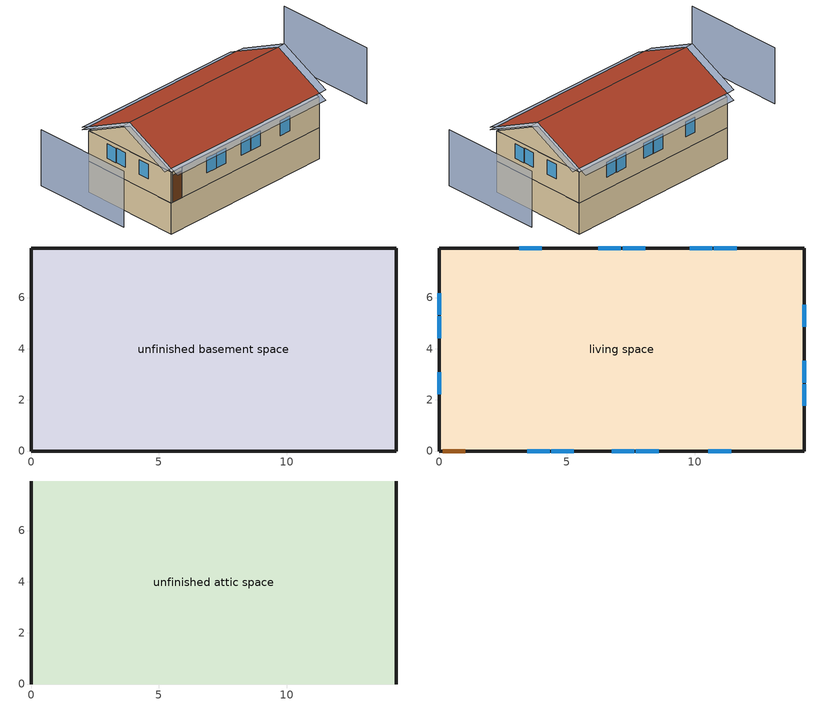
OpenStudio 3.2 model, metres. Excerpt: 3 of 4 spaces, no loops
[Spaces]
unfinished basement space
 floor foundation (FloorFndGrndUnfinB): 0,0 0,7.94 14.28,7.94 14.28,0 z-2.44
 wall foundation (WallFndGrndUnfinB): 0,7.94 0,0 14.28,0 14.28,7.94 0,7.94 z-2.44:0
living space
 floor to unfinished basement space (FloorUnfinBInsFin Reversed): 0,0 0,7.94 14.28,7.94 14.28,0 z0
 wall outside (WallExtInsFin): 0,7.94 0,0 0.13,0 1.05,0 14.28,0 14.28,7.94 0,7.94 z0:2.44
 window (WindowConstruction): 3.44,0 4.33,0 / 4.39,0 5.27,0 / 6.75,0 7.64,0 / 7.7,0 8.58,0 / 10.53,0 11.42,0 / 11.63,7.94 10.74,7.94 / 10.68,7.94 9.8,7.94 / 8.06,7.94 7.17,7.94 / 7.11,7.94 6.23,7.94 / 4.01,7.94 3.13,7.94 z0.95:2.13; 0,6.17 0,5.32 / 0,5.26 0,4.41 / 0,3.07 0,2.22 / 14.28,1.76 14.28,2.61 / 14.28,2.68 14.28,3.53 / 14.28,4.86 14.28,5.72 z1:2.13
 door (Door): 0.15,0 1.02,0 z0:2.13
unfinished attic space
 floor to living space (FloorFinInsUnfinAttic): 0,7.94 14.28,7.94 14.28,0 0,0 z2.44
 wall outside (WallExtUninsUnfin): 0,3.97,4.42 0,7.94,2.44 0,0,2.44; 14.28,3.97,4.42 14.28,0,2.44 14.28,7.94,2.44
 roof outside (RoofUnfinInsExt): 14.28,3.97,4.73 0,3.97,4.73 0,0,2.74 14.28,0,2.74; 0,3.97,4.73 14.28,3.97,4.73 14.28,7.94,2.74 0,7.94,2.74
shading: -4.57,7.94 -4.57,0 / 18.86,0 18.86,7.94 z0:4.42; 6.75,0 7.64,0 / 7.7,0 8.58,0 / 7.11,7.94 6.23,7.94 / 4.39,0 5.27,0 / 4.01,7.94 3.13,7.94 / 11.63,7.94 10.74,7.94 / 10.68,7.94 9.8,7.94 / 8.06,7.94 7.17,7.94 / 3.44,0 4.33,0 / 10.53,0 11.42,0 z0.95:2.13; 14.28,4.86 14.28,5.72 / 14.28,2.68 14.28,3.53 / 0,6.17 0,5.32 / 0,5.26 0,4.41 / 0,3.07 0,2.22 / 14.28,1.76 14.28,2.61 z1:2.13; -0.61,7.94,2.74 -0.61,3.97,4.73 0,3.97,4.73 0,7.94,2.74; 14.89,3.97,4.73 14.89,7.94,2.74 14.28,7.94,2.74 14.28,3.97,4.73; 14.28,8.54,2.44 0,8.54,2.44 0,7.94,2.74 14.28,7.94,2.74; 14.89,0,2.74 14.89,3.97,4.73 14.28,3.97,4.73 14.28,0,2.74; -0.61,3.97,4.73 -0.61,0,2.74 0,0,2.74 0,3.97,4.73; 0,-0.61,2.44 14.28,-0.61,2.44 14.28,0,2.74 0,0,2.74
[Building]
Building 1: North Axis {deg}=270; Standards Number of Stories=1; Standards Number of Above Ground Stories=1; Standards Building Type=singlefamilydetached; Standards Number of Living Units=1
[Site]
Burlington International Ap_VT_USA: Latitude {deg}=44.47; Longitude {deg}=-73.15; Time Zone {hr}=-5; Elevation {m}=101; Terrain=Suburbs
[ClimateZones]
Climate Zone Institution Name 1=Building America; Climate Zone Document Year 1=0; Climate Zone Value 1=Cold
[Site:WaterMainsTemperature]
Calculation Method=Correlation; Annual Average Outdoor Air Temperature {C}=7.86614; Maximum Difference In Monthly Average Outdoor Air Temperatures {deltaC}=28.2745
[Site:GroundTemperature:Deep]
7.86614, 7.86614, 7.86614, 7.86614, 7.86614, 7.86614, 7.86614, 7.86614, 7.86614, 7.86614, 7.86614, 7.86614
[Material] Roughness=Rough
Name | Thickness {m} | Conductivity {W/m-K} | Density {kg/m3} | Specific Heat {J/kg-K} | Thermal Absorptance | Solar Absorptance | Visible Absorptance
Drywall 0.5 in. | 0.0127 | 0.160291 | 801 | 837.4 | 0.9 | 0.5 | 0.1
FloorUATrussandIns | 0.0889 | 0.0748256 | 50.7834 | 1165.1 | 0.9 | 0.5 | 0.9
Asphalt Shingles, Medium | 0.009525 | 0.162714 | 1121.4 | 1465.45 | 0.91 | 0.85 | 0.85
RoofSheathing | 0.01905 | 0.115458 | 512.64 | 1214.23 | 0.82 | 0.3 | 0.3
RoofUARoofIns | 0.18415 | 8.02397 | 37.0049 | 1207.88 | 0.91 | 0.85 | 0.91
Wood, Medium/Dark | 0.0254 | 0.102417 | 544.68 | 1172.36 | 0.92 | 0.75 | 0.75
WallSheathing | 0.0127 | 0.115458 | 512.64 | 1214.23 | 0.82 | 0.3 | 0.3
WallStudAndCavity | 0.0889 | 0.0741626 | 162.403 | 1178.92 | 0.92 | 0.75 | 0.92
WallStudAndCavity 1 | 0.0889 | 0.384544 | 83.0341 | 1211.67 | 0.92 | 0.75 | 0.92
WallStudAndCavity 2 | 0.0889 | 0.397942 | 83.0341 | 1211.67 | 0.82 | 0.3 | 0.3
res furniture material unfinished basement space | 0.1524 | 0.115458 | 640.8 | 1214.23 | 0.9 | 0.6 | 0.1
Concrete 8.0 in. | 0.2032 | 1.803125 | 2242.8 | 837.4 | 0.9
Concrete 4.0 in. | 0.1016 | 1.803125 | 2242.8 | 837.4 | 0.9
FloorIns | 0.23495 | 2.59817 | 67.691 | 1210.98 | 0.82 | 0.3 | 0.3
Wood Floor | 0.015875 | 0.115458 | 544.68 | 1214.23
Floor Covering | 0.0127 | 0.0433444 | 54.468 | 1339.84 | 0.9 | 0.9
DoorMaterial | 0.04445 | 0.0612267 | 512.64 | 1214.23 | 0.82 | 0.3 | 0.3
[Construction]
FloorFinInsUnfinAttic: Drywall 0.5 in., FloorUATrussandIns
RoofUnfinInsExt: Asphalt Shingles, Medium, RoofSheathing, RoofUARoofIns
WallExtInsFin: Wood, Medium/Dark, WallSheathing, WallStudAndCavity, Drywall 0.5 in.
WallExtUninsUnfin: Wood, Medium/Dark, WallSheathing, WallStudAndCavity 1
WallIntFinUninsFin: WallStudAndCavity 2, Drywall 0.5 in.
res furniture construction unfinished basement space; res furniture construction living space: res furniture material unfinished basement space
WallFndGrndUnfinB: Concrete 8.0 in., Drywall 0.5 in.
FloorFndGrndUnfinB: Concrete 4.0 in.
FloorUnfinBInsFin Reversed: Floor Covering, Wood Floor, RoofSheathing, FloorIns
WindowConstruction: WindowMaterial
Door: DoorMaterial
[WindowMaterial:SimpleGlazingSystem]
WindowMaterial: U-Factor {W/m2-K}=2.78222; Solar Heat Gain Coefficient=0.56
[ThermalZone] Use Ideal Air Loads=No
living zone: Thermostat=living zone temperature setpoint
unfinished attic zone; unfinished basement zone: 
res ds res fur gas asys ret air zone: Volume {m3}=0.25
[Sizing:Zone] Zone Cooling Design Supply Air Temperature Input Method=SupplyAirTemperature; Zone Cooling Design Supply Air Temperature {C}=14; Zone Cooling Design Supply Air Temperature Difference {deltaC}=11.11; Zone Heating Design Supply Air Temperature Input Method=SupplyAirTemperature; Zone Heating Design Supply Air Temperature {C}=40; Zone Heating Design Supply Air Temperature Difference {deltaC}=11.11; Zone Cooling Design Supply Air Humidity Ratio {kg-H2O/kg-air}=0.0085; Zone Heating Design Supply Air Humidity Ratio {kg-H2O/kg-air}=0.008; Cooling Design Air Flow Method=DesignDay; Heating Design Air Flow Method=DesignDay; Account for Dedicated Outdoor Air System=No; Dedicated Outdoor Air System Control Strategy=NeutralSupplyAir; Dedicated Outdoor Air Low Setpoint Temperature for Design {C}=autosize; Dedicated Outdoor Air High Setpoint Temperature for Design {C}=autosize
unfinished attic zone; res ds res fur gas asys ret air zone
[Space]
Name | Space Type | Thermal Zone | Building Unit
living space | Space Type 1 | living zone | unit 1
unfinished attic space | Space Type 2 | unfinished attic zone
unfinished basement space | Space Type 3 | unfinished basement zone
res ds res fur gas asys ret air space |  | res ds res fur gas asys ret air zone
[SpaceType]
Name | Standards Space Type
Space Type 1 | living
Space Type 2 | unfinished attic
Space Type 3 | unfinished basement
[BuildingUnit]
unit 1: Building Unit Type=Residential
[External:File]
schedules.csv: File=schedules.csv
[People:Definition]
res occupants|living space: Number of People Calculation Method=People; Number of People {people}=1; Fraction Radiant=0.319734; Sensible Heat Fraction=0.573; Carbon Dioxide Generation Rate {m3/s-W}=0; Enable ASHRAE 55 Comfort Warnings=No; Mean Radiant Temperature Calculation Type=ZoneAveraged
[People]
res occupants|living space: People Definition=res occupants|living space; Space or SpaceType=living space; Number of People Schedule=occupants; Activity Level Schedule=res occupants activity schedule; Multiplier=1
[InternalMass:Definition] Design Level Calculation Method=SurfaceArea
Name | Construction | Surface Area {m2}
living space Partition | WallIntFinUninsFin | 113.342
res furniture mass unfinished basement space | res furniture construction unfinished basement space | 45.3367
res furniture mass living space | res furniture construction living space | 45.3367
[InternalMass] Multiplier=1
Name | Internal Mass Definition | Space or SpaceType
living space Partition | living space Partition | living space
res furniture mass unfinished basement space | res furniture mass unfinished basement space | unfinished basement space
res furniture mass living space | res furniture mass living space | living space
[Foundation:Kiva]
Foundation Kiva 1: Wall Height Above Grade {m}=0.2032; Wall Depth Below Slab {m}=0.2032
[Foundation:Kiva:Settings]
Soil Conductivity {W/m-K}=1.731; Soil Density {kg/m3}=1842.3; Soil Specific Heat {J/kg-K}=418.7; Ground Solar Absorptivity=0.9; Ground Thermal Absorptivity=0.9; Ground Surface Roughness {m}=0.03; Far-Field Width {m}=40; Deep-Ground Boundary Condition=ZeroFlux; Deep-Ground Depth {m}=40; Minimum Cell Dimension {m}=0.02; Maximum Cell Growth Coefficient=1.5; Simulation Timestep=Hourly
[SurfaceProperty:ExposedFoundationPerimeter]
Surface 12: Exposed Perimeter Calculation Method=TotalExposedPerimeter; Total Exposed Perimeter {m}=44.4372
[WaterUse:Equipment:Definition]
Name | Peak Flow Rate {m3/s} | Target Temperature Schedule
res shower | 4.57269e-05 | fixtures temperature schedule
res sink | 3.04859e-05 | fixtures temperature schedule
res bath | 0.000139248 | fixtures temperature schedule
res shower dist; res sink dist; res bath dist | 0 | fixtures temperature schedule
res cw | 3.90155e-05 | res cw temperature schedule
res dw | 7.71423e-06 | res dw temperature schedule
[WaterUse:Equipment] Space=living space
Name | Water Use Equipment Definition | Flow Rate Fraction Schedule
res shower | res shower | showers
res sink | res sink | sinks
res bath | res bath | baths
res shower dist | res shower dist | showers
res sink dist | res sink dist | sinks
res bath dist | res bath dist | baths
res cw | res cw | clothes_washer
res dw | res dw | dishwasher
[OtherEquipment:Definition] Design Level Calculation Method=EquipmentLevel
Name | Design Level {W} | Fraction Latent | Fraction Radiant | Fraction Lost
res shower | 1314.6 | 0.486891 | 0 | 0
res sink | 305.923 | 0.311263 | 0 | 0
res bath | 2051.78 | 0 | 0 | 0
res hot water distribution | 3608.73 | 0 | 0 | 0
res range gas | 3008.57 | 0.2 | 0.18 | 0.5
res ds res fur gas asys SupSLkToLvEq; res ds res fur gas asys SupLatLkToLvEq; res ds res fur gas asys SupDCnToLvEq; res ds res fur gas asys SupDCnToAhEq; res ds res fur gas asys RetDCnToPlEq; res ds res fur gas asys RetDCnToAhEquip; res ds res fur gas asys SupSLkToAhEq; res ds res fur gas asys SupLatLkToAhEq; res ds res fur gas asys RetSLkEq; res ds res fur gas asys RetLatLkEq | 0
[OtherEquipment]
Name | Other Equipment Definition | Space or SpaceType | Schedule | Fuel Type
res shower | res shower | living space | showers
res sink | res sink | living space | sinks
res bath | res bath | living space | baths
res hot water distribution | res hot water distribution | living space | showers
res range gas | res range gas | living space | cooking_range | NaturalGas
res ds res fur gas asys SupSLkToLvEq | res ds res fur gas asys SupSLkToLvEq | living space | Always On Discrete | None
res ds res fur gas asys SupLatLkToLvEq | res ds res fur gas asys SupLatLkToLvEq | living space | Always On Discrete | None
res ds res fur gas asys SupDCnToLvEq | res ds res fur gas asys SupDCnToLvEq | living space | Always On Discrete | None
res ds res fur gas asys SupDCnToAhEq | res ds res fur gas asys SupDCnToAhEq | unfinished basement space | Always On Discrete | None
res ds res fur gas asys RetDCnToPlEq | res ds res fur gas asys RetDCnToPlEq | res ds res fur gas asys ret air space | Always On Discrete | None
res ds res fur gas asys RetDCnToAhEquip | res ds res fur gas asys RetDCnToAhEquip | unfinished basement space | Always On Discrete | None
res ds res fur gas asys SupSLkToAhEq | res ds res fur gas asys SupSLkToAhEq | unfinished basement space | Always On Discrete | None
res ds res fur gas asys SupLatLkToAhEq | res ds res fur gas asys SupLatLkToAhEq | unfinished basement space | Always On Discrete | None
res ds res fur gas asys RetSLkEq | res ds res fur gas asys RetSLkEq | res ds res fur gas asys ret air space | Always On Discrete | None
res ds res fur gas asys RetLatLkEq | res ds res fur gas asys RetLatLkEq | res ds res fur gas asys ret air space | Always On Discrete | None
[EnergyManagementSystem:Sensor]
Name | Output Variable or Output Meter Index Key | Output Variable or Output Meter
res_shower_vol | res shower | Water Use Equipment Hot Water Volume
res_shower_mixsp | fixtures temperature schedule | Schedule Value
res_nv_pb_s |  | Site Outdoor Air Barometric Pressure
res_af_vw_s |  | Site Wind Speed
res_nv_wt_s |  | Site Outdoor Air Humidity Ratio
res_nv_1_nva_s | res nv_1 avail schedule | Schedule Value
res_nv_1_sp_s | res nv_1 temp schedule | Schedule Value
res_ds_res_fur_gas_asys_ah_mfr_s | Node 18 | System Node Mass Flow Rate
res_ds_res_fur_gas_asys_ah_vfr_s | Node 18 | System Node Current Density Volume Flow Rate
res_ds_res_fur_gas_asys_ah_tt_s | Node 18 | System Node Temperature
res_ds_res_fur_gas_asys_ra_t_s | Node 21 | System Node Temperature
res_ds_res_fur_gas_asys_ah_wt_s | Node 18 | System Node Humidity Ratio
res_ds_res_fur_gas_asys_ra_w_s | Node 21 | System Node Humidity Ratio
res_infil_1_range_sch_s | res mv_1 range exhaust schedule | Schedule Value
res_infil_1_bath_sch_s | res mv_1 bath exhaust schedule | Schedule Value
res_infil_1_dryer_sch_s | clothes_dryer_exhaust | Schedule Value
res_infil_1_wh_sch_s | Always On Discrete | Schedule Value
[EnergyManagementSystem:Program]
res_shower_sag: If res_shower_vol > 0; Set ShowerTime=SystemTimeStep; Else; Set ShowerTime=0; EndIf; If (res_shower_vol > 0) && (res_shower_mixsp > res_shower_tout); Set ShowerSag=SystemTimeStep; Set ShowerE=res_shower_vol*4141170*(res_shower_mixsp-res_shower_tout); Else; Set ShowerSag=0; Set ShowerE=0; EndIf
res_nv_1_program: Set Tdiff = res_af_1_tin_s-res_af_1_tt_s; Set dT = (@Abs Tdiff); Set pt = (@RhFnTdbWPb res_af_1_tt_s res_nv_wt_s res_nv_pb_s); Set NVA = 6436.32608632666; Set Cs = 8.963020389461627e-05; Set Cw = 6.158219665777789e-05; Set MNV = 1.5354023485440007; Set MHR = 0.0115; Set MRH = 0.7; Set temp1 = (res_nv_1_nva_s*NVA); Set SGNV = temp1*((((Cs*dT)+(Cw*(res_af_vw_s^2)))^0.5)/1000); If (res_nv_wt_s<MHR) && (pt<MRH) && (res_af_1_tin_s>res_nv_1_sp_s); Set temp2 = (res_af_1_tin_s-res_nv_1_sp_s); Set NVadj1 = temp2/(res_af_1_tin_s-res_af_1_tt_s); Set NVadj2 = (@Min NVadj1 1); Set NVadj3 = (@Max NVadj2 0); Set NVadj = SGNV*NVadj3; Set res_nv_1_flow_act = (@Min NVadj MNV); Else; Set res_nv_1_flow_act = 0; EndIf
res_ds_res_fur_gas_asys_program: Set res_ds_res_fur_gas_asys_AhMfr = res_ds_res_fur_gas_asys_ah_mfr_s; Set res_ds_res_fur_gas_asys_FanRtf = res_ds_res_fur_gas_asys_fan_rtf_s; Set res_ds_res_fur_gas_asys_AhVfr = res_ds_res_fur_gas_asys_ah_vfr_s; Set res_ds_res_fur_gas_asys_AhTt = res_ds_res_fur_gas_asys_ah_tt_s; Set res_ds_res_fur_gas_asys_AhWt = res_ds_res_fur_gas_asys_ah_wt_s; Set res_ds_res_fur_gas_asys_RaT = res_ds_res_fur_gas_asys_ra_t_s; Set res_ds_res_fur_gas_asys_RaW = res_ds_res_fur_gas_asys_ra_w_s; Set res_ds_res_fur_gas_asys_AhT = res_ds_res_fur_gas_asys_ah_t_s; Set res_ds_res_fur_gas_asys_AhW = res_ds_res_fur_gas_asys_ah_w_s; Run res_ds_res_fur_gas_asys_lk_subrout; Set res_ds_res_fur_gas_asys_SupSLkToLvEq_act = res_ds_res_fur_gas_asys_SupSLkToLv; Set res_ds_res_fur_gas_asys_SupLatLkToLvEq_act = res_ds_res_fur_gas_asys_SupLatLkToLv; Set res_ds_res_fur_gas_asys_SupDCnToLvEq_act = res_ds_res_fur_gas_asys_SupDCnToLv; Set res_ds_res_fur_gas_asys_SupDCnToAhEq_act = res_ds_res_fur_gas_asys_SupDCnToAh; Set res_ds_res_fur_gas_asys_SupSLkToAhEq_act = res_ds_res_fur_gas_asys_SupSLkToAh; Set res_ds_res_fur_gas_asys_SupLatLkToAhEq_act = res_ds_res_fur_gas_asys_SupLatLkToAh; Set res_ds_res_fur_gas_asys_RetSLkEq_act = res_ds_res_fur_gas_asys_RetSLk; Set res_ds_res_fur_gas_asys_RetLatLkEq_act = res_ds_res_fur_gas_asys_RetLatLk; Set res_ds_res_fur_gas_asys_RetDCnToPlEq_act = res_ds_res_fur_gas_asys_RetDCnToPl; Set res_ds_res_fur_gas_asys_RetDCnToAhEquip_act = res_ds_res_fur_gas_asys_RetDCnToAh; Set res_ds_res_fur_gas_asys_AhToLivMix_act = res_ds_res_fur_gas_asys_AhToLiv; Set res_ds_res_fur_gas_asys_LivToAhMix_act = res_ds_res_fur_gas_asys_LivToAh
res_infil_1_program: Set p_m = 0.14; Set p_s = 0.22; Set s_m = 270; Set s_s = 370; Set z_m = 9.99744; Set z_s = 2.4384; Set f_t = (((s_m/z_m)^p_m)*((z_s/s_s)^p_s)); Set Tdiff = res_af_1_tin_s-res_af_1_tt_s; Set dT = @Abs Tdiff; Set c = 0.0238; Set Cs = 0.0755; Set Cw = 0.1505; Set n = 0.65; Set sft = (f_t*0.7000000000000001); Set temp1 = ((c*Cw)*((sft*res_af_vw_s)^(2*n)))^2; Set Qn = (((c*Cs*(dT^n))^2)+temp1)^0.5; Set Tdiff = res_af_1_tin_s-res_af_1_tt_s; Set QWHV = res_infil_1_wh_sch_s*0.0; Set Qrange = res_infil_1_range_sch_s*0.0472; Set Qdryer = res_infil_1_dryer_sch_s*0.0472; Set Qbath = res_infil_1_bath_sch_s*0.0472; Set QductsOut = 0; Set QductsIn = 0; Set QductsOut = QductsOut+res_ds_res_fur_gas_asys_lk_ret_fan_equiv; Set QductsIn = QductsIn+res_ds_res_fur_gas_asys_lk_sup_fan_equiv; Set Qout = Qrange+Qbath+Qdryer+QductsOut; Set Qin = QWHV+QductsIn; Set faneff_wh = 1; Set res_infil_1_house_fan_act = (QWHV*300)/faneff_wh*0; Set faneff_sp = 0.4719474432000001; Set res_infil_1_range_fan_act = (Qrange*300)/faneff_sp; Set res_infil_1_bath_fan_act = (Qbath*300)/faneff_sp; Set Qfan = (@Max Qout Qin); If Qfan > 0; Set Qavg = ((Qout + Qin) / 2.0); If ((@Abs (Qout - Qavg)) / Qavg) <= 0.1; Set phi = 1; Else; Set phi = (Qn / (Qn + Qfan)); EndIf; Set Qinf_adj = phi * Qn; Else; Set Qinf_adj = Qn; EndIf; Set res_infil_1_flow_act = Qfan + Qinf_adj
[EnergyManagementSystem:ProgramCallingManager]
res shower sag: EndOfSystemTimestepAfterHVACReporting; res_shower_sag
res af_1 program calling manager: BeginTimestepBeforePredictor; res_infil_1_program; res_nv_1_program
res ds res fur gas asys program calling manager: EndOfSystemTimestepAfterHVACReporting; res_ds_res_fur_gas_asys_program
[EnergyManagementSystem:OutputVariable] Type of Data in Variable=Summed; Update Frequency=SystemTimestep; EMS Program or Subroutine=res_shower_sag
Name | EMS Variable | Units
Unmet Shower Energy|unit 1 | ShowerE | J
Unmet Shower Time|unit 1 | ShowerSag | hr
Shower Draw Time|unit 1 | ShowerTime | hr
[ThermostatSetpoint:DualSetpoint]
living zone temperature setpoint: Heating Setpoint Temperature Schedule=res heating setpoint; Cooling Setpoint Temperature Schedule=res cooling setpoint
[ElectricEquipment:Definition] Design Level Calculation Method=EquipmentLevel
Name | Design Level {W} | Fraction Latent | Fraction Radiant | Fraction Lost
res ceil fan | 13.104 | 0 | 0.558 | 0
res refrig | 65.0889 | 0 | 0 | 0
res cw | 337.007 | 0 | 0.48 | 0.2
res cd electric | 12266.8 | 0.05 | 0.09 | 0.8
res dw | 1783.6 | 0.15 | 0.36 | 0.25
res range electric | 289.872 | 0.3 | 0.24 | 0.3
res misc plug loads|living space | 380.301 | 0.021 | 0.558 | 0.049
res infil_1 house fan; res infil_1 range fan; res infil_1 bath fan | 0 | 0 | 0 | 1
[ElectricEquipment] Space or SpaceType=living space
Name | Electric Equipment Definition | Schedule
res ceil fan | res ceil fan | ceiling_fan
res refrig | res refrig | res refrig schedule
res cw | res cw | clothes_washer_power
res cd electric | res cd electric | clothes_dryer
res dw | res dw | dishwasher_power
res range electric | res range electric | cooking_range
res misc plug loads|living space | res misc plug loads|living space | plug_loads
res infil_1 house fan | res infil_1 house fan | Always On Discrete
res infil_1 range fan | res infil_1 range fan | Always On Discrete
res infil_1 bath fan | res infil_1 bath fan | Always On Discrete
[Lights:Definition]
res lighting interior living space: Design Level Calculation Method=LightingLevel; Lighting Level {W}=831.096; Fraction Radiant=0.6; Fraction Visible=0.2; Return Air Fraction=0
[Lights]
res lighting interior living space: Lights Definition=res lighting interior living space; Space or SpaceType=living space; Schedule=lighting_interior; Fraction Replaceable=1
[Exterior:Lights:Definition]
res lighting exterior: Design Level {W}=39.3671
[Exterior:Lights]
res lighting exterior: Exterior Lights Definition=res lighting exterior; Schedule=lighting_exterior
[GasEquipment:Definition]
res gas grill: Design Level Calculation Method=EquipmentLevel; Design Level {W}=287.016; Fraction Latent=0; Fraction Radiant=0; Fraction Lost=1
[GasEquipment]
res gas grill: Gas Equipment Definition=res gas grill; Space or SpaceType=living space; Schedule=fuel_loads_grill
[SpaceInfiltration:DesignFlowRate] Schedule=Always On Discrete
Name | Space or SpaceType | Design Flow Rate Calculation Method | Air Changes per Hour {1/hr} | Constant Term Coefficient | Temperature Term Coefficient | Velocity Term Coefficient | Velocity Squared Term Coefficient | Design Flow Rate {m3/s}
res infil|unfinished basement space | unfinished basement space | AirChanges/Hour | 0.1 | 1 | 0 | 0 | 0
res nv_1 flow; res infil_1 flow | living space | Flow/Space |  |  |  |  |  | 0
[SpaceInfiltration:EffectiveLeakageArea]
res infil|unfinished attic space: Space or SpaceType=unfinished attic space; Schedule=Always On Discrete; Effective Air Leakage Area {cm2}=3774.28; Stack Coefficient=0.000159047; Wind Coefficient=3.40269e-05
[EnergyManagementSystem:Actuator]
Name | Actuated Component | Actuated Component Type | Actuated Component Control Type
res_nv_1_flow_act | res nv_1 flow | Zone Infiltration | Air Exchange Flow Rate
res_ds_res_fur_gas_asys_SupSLkToLvEq_act | res ds res fur gas asys SupSLkToLvEq | OtherEquipment | Power Level
res_ds_res_fur_gas_asys_SupLatLkToLvEq_act | res ds res fur gas asys SupLatLkToLvEq | OtherEquipment | Power Level
res_ds_res_fur_gas_asys_SupDCnToLvEq_act | res ds res fur gas asys SupDCnToLvEq | OtherEquipment | Power Level
res_ds_res_fur_gas_asys_SupDCnToAhEq_act | res ds res fur gas asys SupDCnToAhEq | OtherEquipment | Power Level
res_ds_res_fur_gas_asys_RetDCnToPlEq_act | res ds res fur gas asys RetDCnToPlEq | OtherEquipment | Power Level
res_ds_res_fur_gas_asys_RetDCnToAhEquip_act | res ds res fur gas asys RetDCnToAhEquip | OtherEquipment | Power Level
res_ds_res_fur_gas_asys_SupSLkToAhEq_act | res ds res fur gas asys SupSLkToAhEq | OtherEquipment | Power Level
res_ds_res_fur_gas_asys_SupLatLkToAhEq_act | res ds res fur gas asys SupLatLkToAhEq | OtherEquipment | Power Level
res_ds_res_fur_gas_asys_RetSLkEq_act | res ds res fur gas asys RetSLkEq | OtherEquipment | Power Level
res_ds_res_fur_gas_asys_RetLatLkEq_act | res ds res fur gas asys RetLatLkEq | OtherEquipment | Power Level
res_ds_res_fur_gas_asys_AhToLivMix_act | res ds res fur gas asys AhToLivMix | ZoneMixing | Air Exchange Flow Rate
res_ds_res_fur_gas_asys_LivToAhMix_act | res ds res fur gas asys LivToAhMix | ZoneMixing | Air Exchange Flow Rate
res_infil_1_house_fan_act | res infil_1 house fan | ElectricEquipment | Electricity Rate
res_infil_1_range_fan_act | res infil_1 range fan | ElectricEquipment | Electricity Rate
res_infil_1_bath_fan_act | res infil_1 bath fan | ElectricEquipment | Electricity Rate
res_infil_1_flow_act | res infil_1 flow | Zone Infiltration | Air Exchange Flow Rate
[AirLoopHVAC:ReturnPlenum]
res fur gas asys return plenum: ThermalZone=res ds res fur gas asys ret air zone
[ZoneMixing] Schedule=Always On Continuous; Design Flow Rate Calculation Method=Flow/Zone; Design Flow Rate {m3/s}=0
Name | Zone | Source Zone
res ds res fur gas asys AhToLivMix | living zone | unfinished basement zone
res ds res fur gas asys LivToAhMix | unfinished basement zone | living zone
[EnergyManagementSystem:Subroutine]
res_ds_res_fur_gas_asys_lk_subrout: Set f_sup = 0.13326673326673327; Set f_ret = 0.06673326673326675; Set f_OA = 0.0; Set oafrate = f_OA * res_ds_res_fur_gas_asys_AhVfr; Set suplkfrate = f_sup * res_ds_res_fur_gas_asys_AhVfr; Set retlkfrate = f_ret * res_ds_res_fur_gas_asys_AhVfr; Set res_ds_res_fur_gas_asys_AhToLiv = (@Abs (suplkfrate-retlkfrate-oafrate)); Set res_ds_res_fur_gas_asys_LivToAh = 0; Set res_ds_res_fur_gas_asys_lk_sup_fan_equiv = 0; Set res_ds_res_fur_gas_asys_lk_ret_fan_equiv = oafrate; If res_ds_res_fur_gas_asys_AhMfr>0; Set h_SA=(@HFnTdbW res_ds_res_fur_gas_asys_AhTt res_ds_res_fur_gas_asys_AhWt); Set h_AHZ=(@HFnTdbW res_ds_res_fur_gas_asys_AhT res_ds_res_fur_gas_asys_AhW); Set h_RA=(@HFnTdbW res_ds_res_fur_gas_asys_RaT res_ds_res_fur_gas_asys_RaW); Set h_fg=(@HfgAirFnWTdb res_ds_res_fur_gas_asys_AhWt res_ds_res_fur_gas_asys_AhTt); Set SALkQtot=f_sup*res_ds_res_fur_gas_asys_AhMfr*(h_RA-h_SA); Set temp1=h_fg*(res_ds_res_fur_gas_asys_RaW-res_ds_res_fur_gas_asys_AhWt); Set res_ds_res_fur_gas_asys_SupLatLkToLv = f_sup*res_ds_res_fur_gas_asys_AhMfr*temp1; Set res_ds_res_fur_gas_asys_SupSLkToLv = SALkQtot-res_ds_res_fur_gas_asys_SupLatLkToLv; Set eTm=(res_ds_res_fur_gas_asys_FanRtf/(res_ds_res_fur_gas_asys_AhMfr*1006.0))*102.211; Set eTm=0-eTm; Set temp4=res_ds_res_fur_gas_asys_AhT; Set tsup=temp4+((res_ds_res_fur_gas_asys_AhTt-res_ds_res_fur_gas_asys_AhT)*(@Exp eTm)); Set temp5=tsup-res_ds_res_fur_gas_asys_AhTt; Set res_ds_res_fur_gas_asys_SupDCnToLv = res_ds_res_fur_gas_asys_AhMfr*1006.0*temp5; Set res_ds_res_fur_gas_asys_SupDCnToAh = 0-res_ds_res_fur_gas_asys_SupDCnToLv; Set eTm=(res_ds_res_fur_gas_asys_FanRtf/(res_ds_res_fur_gas_asys_AhMfr*1006.0))*18.928; Set eTm=0-eTm; Set temp6=res_ds_res_fur_gas_asys_AhT; Set tret=temp6+((res_ds_res_fur_gas_asys_RaT-res_ds_res_fur_gas_asys_AhT)*(@Exp eTm)); Set temp7=tret-res_ds_res_fur_gas_asys_RaT; Set res_ds_res_fur_gas_asys_RetDCnToPl=res_ds_res_fur_gas_asys_AhMfr*1006.0*temp7; Set res_ds_res_fur_gas_asys_RetDCnToAh=0-res_ds_res_fur_gas_asys_RetDCnToPl; Set res_ds_res_fur_gas_asys_RetLatLk=0; Set temp2=(res_ds_res_fur_gas_asys_AhT-res_ds_res_fur_gas_asys_RaT); Set res_ds_res_fur_gas_asys_RetSLk=f_ret*res_ds_res_fur_gas_asys_AhMfr*1006.0*temp2; Set QtLkToAHZn=f_sup*res_ds_res_fur_gas_asys_AhMfr*(h_SA-h_AHZ); Set temp3=(res_ds_res_fur_gas_asys_AhWt-res_ds_res_fur_gas_asys_AhW); Set res_ds_res_fur_gas_asys_SupLatLkToAh=f_sup*res_ds_res_fur_gas_asys_AhMfr*h_fg; Set res_ds_res_fur_gas_asys_SupLatLkToAh=res_ds_res_fur_gas_asys_SupLatLkToAh*temp3; Set res_ds_res_fur_gas_asys_SupSLkToAh=QtLkToAHZn-res_ds_res_fur_gas_asys_SupLatLkToAh; Else; Set res_ds_res_fur_gas_asys_SupLatLkToLv=0; Set res_ds_res_fur_gas_asys_SupSLkToLv=0; Set res_ds_res_fur_gas_asys_SupDCnToLv=0; Set res_ds_res_fur_gas_asys_SupDCnToAh=0; Set res_ds_res_fur_gas_asys_RetDCnToPl=0; Set res_ds_res_fur_gas_asys_RetDCnToAh=0; Set res_ds_res_fur_gas_asys_RetLatLk=0; Set res_ds_res_fur_gas_asys_RetSLk=0; Set res_ds_res_fur_gas_asys_SupLatLkToAh=0; Set res_ds_res_fur_gas_asys_SupSLkToAh=0; EndIf
[Schedule:File] External File=schedules.csv; Rows to Skip at Top=1; Number of Hours of Data=8760; Minutes per Item=15
Name | Column Number
occupants | 1
showers | 14
sinks | 15
baths | 13
ceiling_fan | 16
clothes_washer | 9
clothes_washer_power | 10
clothes_dryer | 11
dishwasher | 7
dishwasher_power | 8
cooking_range | 6
lighting_interior | 2
lighting_exterior | 3
plug_loads | 17
fuel_loads_grill | 20
clothes_dryer_exhaust | 12
[Schedule:Constant]
Name | Value
res occupants activity schedule | 112.539
fixtures temperature schedule | 43.3333
Always On Discrete; Always On Continuous | 1
res cw temperature schedule; res dw temperature schedule | 52.666
[Schedule:Ruleset]
Name | Default Day Schedule | Summer Design Day Schedule | Winter Design Day Schedule
res heating setpoint | Schedule Day 6 | res heating setpoint summer design | res heating setpoint winter design
res cooling setpoint | Schedule Day 7 | res cooling setpoint summer design | res cooling setpoint winter design
res refrig schedule | Schedule Day 8 | res refrig schedule summer design | res refrig schedule winter design
res nv_1 temp schedule | Schedule Day 13
res nv_1 avail schedule | Schedule Day 14
res mv_1 range exhaust schedule | Schedule Day 17 | res mv_1 range exhaust schedule summer design | res mv_1 range exhaust schedule winter design
res mv_1 bath exhaust schedule | Schedule Day 18 | res mv_1 bath exhaust schedule summer design | res mv_1 bath exhaust schedule winter design
[Schedule:Day]
Schedule Day 6; Schedule Day 7; Schedule Day 8; res refrig schedule winter design; Schedule Day 13; Schedule Day 14; Schedule Day 17; res mv_1 range exhaust schedule winter design; Schedule Day 18; res mv_1 bath exhaust schedule winter design: 24, 0, 0
res heating setpoint weekday1; res heating setpoint weekday2; res heating setpoint weekday3; res heating setpoint weekday4; res heating setpoint weekday5; res heating setpoint weekday6; res heating setpoint weekday7; res heating setpoint weekday8; res heating setpoint weekday9; res heating setpoint weekday10; res heating setpoint weekday11; res heating setpoint weekday12: 6, 0, 18.8889, 8, 0, 22.2222, 16, 0, 18.8889, 21, 0, 22.2222, 24, 0, 18.8889
res heating setpoint weekend1; res heating setpoint weekend2; res heating setpoint weekend3; res heating setpoint weekend4; res heating setpoint weekend5; res heating setpoint weekend6; res heating setpoint weekend7; res heating setpoint weekend8; res heating setpoint weekend9; res heating setpoint weekend10; res heating setpoint weekend11; res heating setpoint weekend12: 6, 0, 18.8889, 21, 0, 22.2222, 24, 0, 18.8889
res heating setpoint winter design; res cooling setpoint winter design: 24, 0, 21.1111
res heating setpoint summer design; res cooling setpoint summer design: 24, 0, 23.8889
res cooling setpoint allday1; res cooling setpoint allday2; res cooling setpoint allday3; res cooling setpoint allday4; res cooling setpoint allday5; res cooling setpoint allday9; res cooling setpoint allday10; res cooling setpoint allday11; res cooling setpoint allday12: 24, 0, 22.2222
res cooling setpoint allday6; res cooling setpoint allday7; res cooling setpoint allday8: 1, 0, 22.2222, 2, 0, 22.2222, 3, 0, 22.2222, 4, 0, 22.2222, 5, 0, 22.2222, 6, 0, 22.2222, 7, 0, 22.2222, 8, 0, 22.2222, 9, 0, 22.2222, 10, 0, 22.2222, 11, 0, 22.2222, 12, 0, 22.2222, 13, 0, 22.2222, 14, 0, 22.2222, 15, 0, 22.2222, 16, 0, 22.2222, 17, 0, 22.2222, 18, 0, 22.2222, 19, 0, 22.2222, 20, 0, 22.2222, 21, 0, 22.2222, 22, 0, 22.2222, 23, 0, 22.2222, 24, 0, 22.2222
res refrig schedule allday1; res refrig schedule allday12: 1, 0, 0.610949, 2, 0, 0.595675, 3, 0, 0.580401, 4, 0, 0.565128, 6, 0, 0.549854, 7, 0, 0.580401, 8, 0, 0.610949, 10, 0, 0.626223, 12, 0, 0.610949, 15, 0, 0.641496, 16, 0, 0.626223, 17, 0, 0.672044, 18, 0, 0.733139, 19, 0, 0.763686, 20, 0, 0.733139, 21, 0, 0.717865, 22, 0, 0.702591, 23, 0, 0.672044, 24, 0, 0.626223
res refrig schedule allday2: 1, 0, 0.609489, 2, 0, 0.594252, 3, 0, 0.579015, 4, 0, 0.563777, 6, 0, 0.54854, 7, 0, 0.579015, 8, 0, 0.609489, 10, 0, 0.624726, 12, 0, 0.609489, 15, 0, 0.639964, 16, 0, 0.624726, 17, 0, 0.670438, 18, 0, 0.731387, 19, 0, 0.761861, 20, 0, 0.731387, 21, 0, 0.71615, 22, 0, 0.700912, 23, 0, 0.670438, 24, 0, 0.624726
res refrig schedule allday3; res refrig schedule allday4; res refrig schedule allday5: 1, 0, 0.791241, 2, 0, 0.77146, 3, 0, 0.751679, 4, 0, 0.731898, 6, 0, 0.712117, 7, 0, 0.751679, 8, 0, 0.791241, 10, 0, 0.811022, 12, 0, 0.791241, 15, 0, 0.830803, 16, 0, 0.811022, 17, 0, 0.870365, 18, 0, 0.949489, 19, 0, 0.989051, 20, 0, 0.949489, 21, 0, 0.929708, 22, 0, 0.909927, 23, 0, 0.870365, 24, 0, 0.811022
res refrig schedule allday6; res refrig schedule allday7; res refrig schedule allday8; res refrig schedule allday9: 1, 0, 0.8, 2, 0, 0.78, 3, 0, 0.76, 4, 0, 0.74, 6, 0, 0.72, 7, 0, 0.76, 8, 0, 0.8, 10, 0, 0.82, 12, 0, 0.8, 15, 0, 0.84, 16, 0, 0.82, 17, 0, 0.88, 18, 0, 0.96, 19, 0, 1, 20, 0, 0.96, 21, 0, 0.94, 22, 0, 0.92, 23, 0, 0.88, 24, 0, 0.82
res refrig schedule allday10: 1, 0, 0.679562, 2, 0, 0.662573, 3, 0, 0.645584, 4, 0, 0.628595, 6, 0, 0.611606, 7, 0, 0.645584, 8, 0, 0.679562, 10, 0, 0.696551, 12, 0, 0.679562, 15, 0, 0.71354, 16, 0, 0.696551, 17, 0, 0.747518, 18, 0, 0.815474, 19, 0, 0.849453, 20, 0, 0.815474, 21, 0, 0.798485, 22, 0, 0.781496, 23, 0, 0.747518, 24, 0, 0.696551
res refrig schedule allday11: 1, 0, 0.675182, 2, 0, 0.658303, 3, 0, 0.641423, 4, 0, 0.624544, 6, 0, 0.607664, 7, 0, 0.641423, 8, 0, 0.675182, 10, 0, 0.692062, 12, 0, 0.675182, 15, 0, 0.708942, 16, 0, 0.692062, 17, 0, 0.742701, 18, 0, 0.810219, 19, 0, 0.843978, 20, 0, 0.810219, 21, 0, 0.793339, 22, 0, 0.77646, 23, 0, 0.742701, 24, 0, 0.692062
res refrig schedule summer design; res mv_1 range exhaust schedule summer design; res mv_1 bath exhaust schedule summer design: 24, 0, 1
res nv_1 temp schedule allday1; res nv_1 temp schedule allday2; res nv_1 temp schedule allday3; res nv_1 temp schedule allday4; res nv_1 temp schedule allday10; res nv_1 temp schedule allday11; res nv_1 temp schedule allday12: 24, 0, 21.6667
res nv_1 temp schedule allday5; res nv_1 temp schedule allday6; res nv_1 temp schedule allday9: 24, 0, 22.7778
res nv_1 temp schedule weekday7; res nv_1 temp schedule weekday8: 6, 0, 19.4444, 8, 0, 22.7778, 16, 0, 19.4444, 21, 0, 22.7778, 24, 0, 19.4444
res nv_1 temp schedule weekend7; res nv_1 temp schedule weekend8: 6, 0, 19.4444, 21, 0, 22.7778, 24, 0, 19.4444
res nv_1 availability schedule allday1 on; res nv_1 availability schedule allday1 on 1; res nv_1 availability schedule allday1 on 2; res nv_1 availability schedule allday1 on 3; res nv_1 availability schedule allday1 on 4; res nv_1 availability schedule allday1 on 5; res nv_1 availability schedule allday1 on 6; res nv_1 availability schedule allday1 on 7; res nv_1 availability schedule allday1 on 8; res nv_1 availability schedule allday1 on 9; res nv_1 availability schedule allday1 on 10; res nv_1 availability schedule allday1 on 11: 1, 0, 1, 2, 0, 1, 3, 0, 1, 4, 0, 1, 5, 0, 1, 6, 0, 1, 7, 0, 1, 8, 0, 1, 9, 0, 1, 10, 0, 1, 11, 0, 1, 12, 0, 1, 13, 0, 1, 14, 0, 1, 15, 0, 1, 16, 0, 1, 17, 0, 1, 18, 0, 1, 19, 0, 1, 20, 0, 1, 21, 0, 1, 22, 0, 1, 23, 0, 1, 24, 0, 1
res mv_1 range exhaust schedule allday1; res mv_1 range exhaust schedule allday2; res mv_1 range exhaust schedule allday3; res mv_1 range exhaust schedule allday4; res mv_1 range exhaust schedule allday5; res mv_1 range exhaust schedule allday6; res mv_1 range exhaust schedule allday7; res mv_1 range exhaust schedule allday8; res mv_1 range exhaust schedule allday9; res mv_1 range exhaust schedule allday10; res mv_1 range exhaust schedule allday11; res mv_1 range exhaust schedule allday12: 12, 0, 0, 13, 0, 1, 24, 0, 0
res mv_1 bath exhaust schedule allday1; res mv_1 bath exhaust schedule allday2; res mv_1 bath exhaust schedule allday3; res mv_1 bath exhaust schedule allday4; res mv_1 bath exhaust schedule allday5; res mv_1 bath exhaust schedule allday6; res mv_1 bath exhaust schedule allday7; res mv_1 bath exhaust schedule allday8; res mv_1 bath exhaust schedule allday9; res mv_1 bath exhaust schedule allday10; res mv_1 bath exhaust schedule allday11; res mv_1 bath exhaust schedule allday12: 22, 0, 0, 23, 0, 1, 24, 0, 0
[Schedule:Rule] Date Specification Type=DateRange; Start Day=1
Name | Schedule Ruleset | Rule Order | Day Schedule | Apply Monday | Apply Tuesday | Apply Wednesday | Apply Thursday | Apply Friday | Start Month | End Month | End Day | Apply Sunday | Apply Saturday
res heating setpoint weekday rule1 | res heating setpoint | 23 | res heating setpoint weekday1 | Yes | Yes | Yes | Yes | Yes | 1 | 1 | 31
res heating setpoint weekend rule1 | res heating setpoint | 22 | res heating setpoint weekend1 |  |  |  |  |  | 1 | 1 | 31 | Yes | Yes
res heating setpoint weekday rule2 | res heating setpoint | 21 | res heating setpoint weekday2 | Yes | Yes | Yes | Yes | Yes | 2 | 2 | 28
res heating setpoint weekend rule2 | res heating setpoint | 20 | res heating setpoint weekend2 |  |  |  |  |  | 2 | 2 | 28 | Yes | Yes
res heating setpoint weekday rule3 | res heating setpoint | 19 | res heating setpoint weekday3 | Yes | Yes | Yes | Yes | Yes | 3 | 3 | 31
res heating setpoint weekend rule3 | res heating setpoint | 18 | res heating setpoint weekend3 |  |  |  |  |  | 3 | 3 | 31 | Yes | Yes
res heating setpoint weekday rule4 | res heating setpoint | 17 | res heating setpoint weekday4 | Yes | Yes | Yes | Yes | Yes | 4 | 4 | 30
res heating setpoint weekend rule4 | res heating setpoint | 16 | res heating setpoint weekend4 |  |  |  |  |  | 4 | 4 | 30 | Yes | Yes
res heating setpoint weekday rule5 | res heating setpoint | 15 | res heating setpoint weekday5 | Yes | Yes | Yes | Yes | Yes | 5 | 5 | 31
res heating setpoint weekend rule5 | res heating setpoint | 14 | res heating setpoint weekend5 |  |  |  |  |  | 5 | 5 | 31 | Yes | Yes
res heating setpoint weekday rule6 | res heating setpoint | 13 | res heating setpoint weekday6 | Yes | Yes | Yes | Yes | Yes | 6 | 6 | 30
res heating setpoint weekend rule6 | res heating setpoint | 12 | res heating setpoint weekend6 |  |  |  |  |  | 6 | 6 | 30 | Yes | Yes
res heating setpoint weekday rule7 | res heating setpoint | 11 | res heating setpoint weekday7 | Yes | Yes | Yes | Yes | Yes | 7 | 7 | 31
res heating setpoint weekend rule7 | res heating setpoint | 10 | res heating setpoint weekend7 |  |  |  |  |  | 7 | 7 | 31 | Yes | Yes
res heating setpoint weekday rule8 | res heating setpoint | 9 | res heating setpoint weekday8 | Yes | Yes | Yes | Yes | Yes | 8 | 8 | 31
res heating setpoint weekend rule8 | res heating setpoint | 8 | res heating setpoint weekend8 |  |  |  |  |  | 8 | 8 | 31 | Yes | Yes
res heating setpoint weekday rule9 | res heating setpoint | 7 | res heating setpoint weekday9 | Yes | Yes | Yes | Yes | Yes | 9 | 9 | 30
res heating setpoint weekend rule9 | res heating setpoint | 6 | res heating setpoint weekend9 |  |  |  |  |  | 9 | 9 | 30 | Yes | Yes
res heating setpoint weekday rule10 | res heating setpoint | 5 | res heating setpoint weekday10 | Yes | Yes | Yes | Yes | Yes | 10 | 10 | 31
res heating setpoint weekend rule10 | res heating setpoint | 4 | res heating setpoint weekend10 |  |  |  |  |  | 10 | 10 | 31 | Yes | Yes
res heating setpoint weekday rule11 | res heating setpoint | 3 | res heating setpoint weekday11 | Yes | Yes | Yes | Yes | Yes | 11 | 11 | 30
res heating setpoint weekend rule11 | res heating setpoint | 2 | res heating setpoint weekend11 |  |  |  |  |  | 11 | 11 | 30 | Yes | Yes
res heating setpoint weekday rule12 | res heating setpoint | 1 | res heating setpoint weekday12 | Yes | Yes | Yes | Yes | Yes | 12 | 12 | 31
res heating setpoint weekend rule12 | res heating setpoint | 0 | res heating setpoint weekend12 |  |  |  |  |  | 12 | 12 | 31 | Yes | Yes
res cooling setpoint allday rule1 | res cooling setpoint | 11 | res cooling setpoint allday1 | Yes | Yes | Yes | Yes | Yes | 1 | 1 | 31 | Yes | Yes
res cooling setpoint allday rule2 | res cooling setpoint | 10 | res cooling setpoint allday2 | Yes | Yes | Yes | Yes | Yes | 2 | 2 | 28 | Yes | Yes
res cooling setpoint allday rule3 | res cooling setpoint | 9 | res cooling setpoint allday3 | Yes | Yes | Yes | Yes | Yes | 3 | 3 | 31 | Yes | Yes
res cooling setpoint allday rule4 | res cooling setpoint | 8 | res cooling setpoint allday4 | Yes | Yes | Yes | Yes | Yes | 4 | 4 | 30 | Yes | Yes
res cooling setpoint allday rule5 | res cooling setpoint | 7 | res cooling setpoint allday5 | Yes | Yes | Yes | Yes | Yes | 5 | 5 | 31 | Yes | Yes
res cooling setpoint allday rule6 | res cooling setpoint | 6 | res cooling setpoint allday6 | Yes | Yes | Yes | Yes | Yes | 6 | 6 | 30 | Yes | Yes
res cooling setpoint allday rule7 | res cooling setpoint | 5 | res cooling setpoint allday7 | Yes | Yes | Yes | Yes | Yes | 7 | 7 | 31 | Yes | Yes
res cooling setpoint allday rule8 | res cooling setpoint | 4 | res cooling setpoint allday8 | Yes | Yes | Yes | Yes | Yes | 8 | 8 | 31 | Yes | Yes
res cooling setpoint allday rule9 | res cooling setpoint | 3 | res cooling setpoint allday9 | Yes | Yes | Yes | Yes | Yes | 9 | 9 | 30 | Yes | Yes
res cooling setpoint allday rule10 | res cooling setpoint | 2 | res cooling setpoint allday10 | Yes | Yes | Yes | Yes | Yes | 10 | 10 | 31 | Yes | Yes
res cooling setpoint allday rule11 | res cooling setpoint | 1 | res cooling setpoint allday11 | Yes | Yes | Yes | Yes | Yes | 11 | 11 | 30 | Yes | Yes
res cooling setpoint allday rule12 | res cooling setpoint | 0 | res cooling setpoint allday12 | Yes | Yes | Yes | Yes | Yes | 12 | 12 | 31 | Yes | Yes
res refrig schedule allday rule1 | res refrig schedule | 11 | res refrig schedule allday1 | Yes | Yes | Yes | Yes | Yes | 1 | 1 | 31 | Yes | Yes
res refrig schedule allday rule2 | res refrig schedule | 10 | res refrig schedule allday2 | Yes | Yes | Yes | Yes | Yes | 2 | 2 | 28 | Yes | Yes
res refrig schedule allday rule3 | res refrig schedule | 9 | res refrig schedule allday3 | Yes | Yes | Yes | Yes | Yes | 3 | 3 | 31 | Yes | Yes
res refrig schedule allday rule4 | res refrig schedule | 8 | res refrig schedule allday4 | Yes | Yes | Yes | Yes | Yes | 4 | 4 | 30 | Yes | Yes
res refrig schedule allday rule5 | res refrig schedule | 7 | res refrig schedule allday5 | Yes | Yes | Yes | Yes | Yes | 5 | 5 | 31 | Yes | Yes
res refrig schedule allday rule6 | res refrig schedule | 6 | res refrig schedule allday6 | Yes | Yes | Yes | Yes | Yes | 6 | 6 | 30 | Yes | Yes
res refrig schedule allday rule7 | res refrig schedule | 5 | res refrig schedule allday7 | Yes | Yes | Yes | Yes | Yes | 7 | 7 | 31 | Yes | Yes
res refrig schedule allday rule8 | res refrig schedule | 4 | res refrig schedule allday8 | Yes | Yes | Yes | Yes | Yes | 8 | 8 | 31 | Yes | Yes
res refrig schedule allday rule9 | res refrig schedule | 3 | res refrig schedule allday9 | Yes | Yes | Yes | Yes | Yes | 9 | 9 | 30 | Yes | Yes
res refrig schedule allday rule10 | res refrig schedule | 2 | res refrig schedule allday10 | Yes | Yes | Yes | Yes | Yes | 10 | 10 | 31 | Yes | Yes
res refrig schedule allday rule11 | res refrig schedule | 1 | res refrig schedule allday11 | Yes | Yes | Yes | Yes | Yes | 11 | 11 | 30 | Yes | Yes
res refrig schedule allday rule12 | res refrig schedule | 0 | res refrig schedule allday12 | Yes | Yes | Yes | Yes | Yes | 12 | 12 | 31 | Yes | Yes
res nv_1 temp schedule allday rule1 | res nv_1 temp schedule | 13 | res nv_1 temp schedule allday1 | Yes | Yes | Yes | Yes | Yes | 1 | 1 | 31 | Yes | Yes
res nv_1 temp schedule allday rule2 | res nv_1 temp schedule | 12 | res nv_1 temp schedule allday2 | Yes | Yes | Yes | Yes | Yes | 2 | 2 | 28 | Yes | Yes
res nv_1 temp schedule allday rule3 | res nv_1 temp schedule | 11 | res nv_1 temp schedule allday3 | Yes | Yes | Yes | Yes | Yes | 3 | 3 | 31 | Yes | Yes
res nv_1 temp schedule allday rule4 | res nv_1 temp schedule | 10 | res nv_1 temp schedule allday4 | Yes | Yes | Yes | Yes | Yes | 4 | 4 | 30 | Yes | Yes
res nv_1 temp schedule allday rule5 | res nv_1 temp schedule | 9 | res nv_1 temp schedule allday5 | Yes | Yes | Yes | Yes | Yes | 5 | 5 | 31 | Yes | Yes
res nv_1 temp schedule allday rule6 | res nv_1 temp schedule | 8 | res nv_1 temp schedule allday6 | Yes | Yes | Yes | Yes | Yes | 6 | 6 | 30 | Yes | Yes
res nv_1 temp schedule weekday rule7 | res nv_1 temp schedule | 7 | res nv_1 temp schedule weekday7 | Yes | Yes | Yes | Yes | Yes | 7 | 7 | 31
res nv_1 temp schedule weekend rule7 | res nv_1 temp schedule | 6 | res nv_1 temp schedule weekend7 |  |  |  |  |  | 7 | 7 | 31 | Yes | Yes
res nv_1 temp schedule weekday rule8 | res nv_1 temp schedule | 5 | res nv_1 temp schedule weekday8 | Yes | Yes | Yes | Yes | Yes | 8 | 8 | 31
res nv_1 temp schedule weekend rule8 | res nv_1 temp schedule | 4 | res nv_1 temp schedule weekend8 |  |  |  |  |  | 8 | 8 | 31 | Yes | Yes
res nv_1 temp schedule allday rule9 | res nv_1 temp schedule | 3 | res nv_1 temp schedule allday9 | Yes | Yes | Yes | Yes | Yes | 9 | 9 | 30 | Yes | Yes
res nv_1 temp schedule allday rule10 | res nv_1 temp schedule | 2 | res nv_1 temp schedule allday10 | Yes | Yes | Yes | Yes | Yes | 10 | 10 | 31 | Yes | Yes
res nv_1 temp schedule allday rule11 | res nv_1 temp schedule | 1 | res nv_1 temp schedule allday11 | Yes | Yes | Yes | Yes | Yes | 11 | 11 | 30 | Yes | Yes
res nv_1 temp schedule allday rule12 | res nv_1 temp schedule | 0 | res nv_1 temp schedule allday12 | Yes | Yes | Yes | Yes | Yes | 12 | 12 | 31 | Yes | Yes
res nv_1 availability schedule allday ruleset1 on | res nv_1 avail schedule | 11 | res nv_1 availability schedule allday1 on | Yes |  | Yes |  | Yes | 1 | 1 | 31
res nv_1 availability schedule allday ruleset2 on | res nv_1 avail schedule | 10 | res nv_1 availability schedule allday1 on 1 | Yes |  | Yes |  | Yes | 2 | 2 | 28
res nv_1 availability schedule allday ruleset3 on | res nv_1 avail schedule | 9 | res nv_1 availability schedule allday1 on 2 | Yes |  | Yes |  | Yes | 3 | 3 | 31
res nv_1 availability schedule allday ruleset4 on | res nv_1 avail schedule | 8 | res nv_1 availability schedule allday1 on 3 | Yes |  | Yes |  | Yes | 4 | 4 | 30
res nv_1 availability schedule allday ruleset5 on | res nv_1 avail schedule | 7 | res nv_1 availability schedule allday1 on 4 | Yes |  | Yes |  | Yes | 5 | 5 | 31
res nv_1 availability schedule allday ruleset6 on | res nv_1 avail schedule | 6 | res nv_1 availability schedule allday1 on 5 | Yes |  | Yes |  | Yes | 6 | 6 | 30
res nv_1 availability schedule allday ruleset7 on | res nv_1 avail schedule | 5 | res nv_1 availability schedule allday1 on 6 | Yes |  | Yes |  | Yes | 7 | 7 | 31
res nv_1 availability schedule allday ruleset8 on | res nv_1 avail schedule | 4 | res nv_1 availability schedule allday1 on 7 | Yes |  | Yes |  | Yes | 8 | 8 | 31
res nv_1 availability schedule allday ruleset9 on | res nv_1 avail schedule | 3 | res nv_1 availability schedule allday1 on 8 | Yes |  | Yes |  | Yes | 9 | 9 | 30
res nv_1 availability schedule allday ruleset10 on | res nv_1 avail schedule | 2 | res nv_1 availability schedule allday1 on 9 | Yes |  | Yes |  | Yes | 10 | 10 | 31
res nv_1 availability schedule allday ruleset11 on | res nv_1 avail schedule | 1 | res nv_1 availability schedule allday1 on 10 | Yes |  | Yes |  | Yes | 11 | 11 | 30
res nv_1 availability schedule allday ruleset12 on | res nv_1 avail schedule | 0 | res nv_1 availability schedule allday1 on 11 | Yes |  | Yes |  | Yes | 12 | 12 | 31
res mv_1 range exhaust schedule allday rule1 | res mv_1 range exhaust schedule | 11 | res mv_1 range exhaust schedule allday1 | Yes | Yes | Yes | Yes | Yes | 1 | 1 | 31 | Yes | Yes
res mv_1 range exhaust schedule allday rule2 | res mv_1 range exhaust schedule | 10 | res mv_1 range exhaust schedule allday2 | Yes | Yes | Yes | Yes | Yes | 2 | 2 | 28 | Yes | Yes
res mv_1 range exhaust schedule allday rule3 | res mv_1 range exhaust schedule | 9 | res mv_1 range exhaust schedule allday3 | Yes | Yes | Yes | Yes | Yes | 3 | 3 | 31 | Yes | Yes
res mv_1 range exhaust schedule allday rule4 | res mv_1 range exhaust schedule | 8 | res mv_1 range exhaust schedule allday4 | Yes | Yes | Yes | Yes | Yes | 4 | 4 | 30 | Yes | Yes
res mv_1 range exhaust schedule allday rule5 | res mv_1 range exhaust schedule | 7 | res mv_1 range exhaust schedule allday5 | Yes | Yes | Yes | Yes | Yes | 5 | 5 | 31 | Yes | Yes
res mv_1 range exhaust schedule allday rule6 | res mv_1 range exhaust schedule | 6 | res mv_1 range exhaust schedule allday6 | Yes | Yes | Yes | Yes | Yes | 6 | 6 | 30 | Yes | Yes
res mv_1 range exhaust schedule allday rule7 | res mv_1 range exhaust schedule | 5 | res mv_1 range exhaust schedule allday7 | Yes | Yes | Yes | Yes | Yes | 7 | 7 | 31 | Yes | Yes
res mv_1 range exhaust schedule allday rule8 | res mv_1 range exhaust schedule | 4 | res mv_1 range exhaust schedule allday8 | Yes | Yes | Yes | Yes | Yes | 8 | 8 | 31 | Yes | Yes
res mv_1 range exhaust schedule allday rule9 | res mv_1 range exhaust schedule | 3 | res mv_1 range exhaust schedule allday9 | Yes | Yes | Yes | Yes | Yes | 9 | 9 | 30 | Yes | Yes
res mv_1 range exhaust schedule allday rule10 | res mv_1 range exhaust schedule | 2 | res mv_1 range exhaust schedule allday10 | Yes | Yes | Yes | Yes | Yes | 10 | 10 | 31 | Yes | Yes
res mv_1 range exhaust schedule allday rule11 | res mv_1 range exhaust schedule | 1 | res mv_1 range exhaust schedule allday11 | Yes | Yes | Yes | Yes | Yes | 11 | 11 | 30 | Yes | Yes
res mv_1 range exhaust schedule allday rule12 | res mv_1 range exhaust schedule | 0 | res mv_1 range exhaust schedule allday12 | Yes | Yes | Yes | Yes | Yes | 12 | 12 | 31 | Yes | Yes
res mv_1 bath exhaust schedule allday rule1 | res mv_1 bath exhaust schedule | 11 | res mv_1 bath exhaust schedule allday1 | Yes | Yes | Yes | Yes | Yes | 1 | 1 | 31 | Yes | Yes
res mv_1 bath exhaust schedule allday rule2 | res mv_1 bath exhaust schedule | 10 | res mv_1 bath exhaust schedule allday2 | Yes | Yes | Yes | Yes | Yes | 2 | 2 | 28 | Yes | Yes
res mv_1 bath exhaust schedule allday rule3 | res mv_1 bath exhaust schedule | 9 | res mv_1 bath exhaust schedule allday3 | Yes | Yes | Yes | Yes | Yes | 3 | 3 | 31 | Yes | Yes
res mv_1 bath exhaust schedule allday rule4 | res mv_1 bath exhaust schedule | 8 | res mv_1 bath exhaust schedule allday4 | Yes | Yes | Yes | Yes | Yes | 4 | 4 | 30 | Yes | Yes
res mv_1 bath exhaust schedule allday rule5 | res mv_1 bath exhaust schedule | 7 | res mv_1 bath exhaust schedule allday5 | Yes | Yes | Yes | Yes | Yes | 5 | 5 | 31 | Yes | Yes
res mv_1 bath exhaust schedule allday rule6 | res mv_1 bath exhaust schedule | 6 | res mv_1 bath exhaust schedule allday6 | Yes | Yes | Yes | Yes | Yes | 6 | 6 | 30 | Yes | Yes
res mv_1 bath exhaust schedule allday rule7 | res mv_1 bath exhaust schedule | 5 | res mv_1 bath exhaust schedule allday7 | Yes | Yes | Yes | Yes | Yes | 7 | 7 | 31 | Yes | Yes
res mv_1 bath exhaust schedule allday rule8 | res mv_1 bath exhaust schedule | 4 | res mv_1 bath exhaust schedule allday8 | Yes | Yes | Yes | Yes | Yes | 8 | 8 | 31 | Yes | Yes
res mv_1 bath exhaust schedule allday rule9 | res mv_1 bath exhaust schedule | 3 | res mv_1 bath exhaust schedule allday9 | Yes | Yes | Yes | Yes | Yes | 9 | 9 | 30 | Yes | Yes
res mv_1 bath exhaust schedule allday rule10 | res mv_1 bath exhaust schedule | 2 | res mv_1 bath exhaust schedule allday10 | Yes | Yes | Yes | Yes | Yes | 10 | 10 | 31 | Yes | Yes
res mv_1 bath exhaust schedule allday rule11 | res mv_1 bath exhaust schedule | 1 | res mv_1 bath exhaust schedule allday11 | Yes | Yes | Yes | Yes | Yes | 11 | 11 | 30 | Yes | Yes
res mv_1 bath exhaust schedule allday rule12 | res mv_1 bath exhaust schedule | 0 | res mv_1 bath exhaust schedule allday12 | Yes | Yes | Yes | Yes | Yes | 12 | 12 | 31 | Yes | Yes
